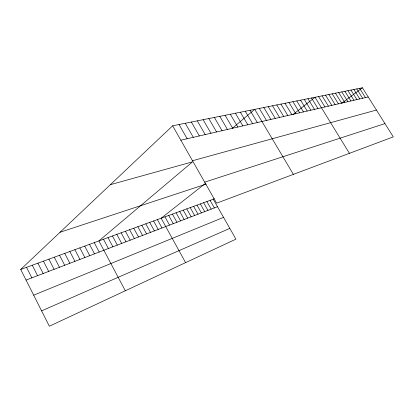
<?xml version="1.0" encoding="UTF-8"?>
<svg xmlns="http://www.w3.org/2000/svg" width="414" height="414" viewBox="0 0 414 414"><rect width="100%" height="100%" fill="white"/><g stroke="black" fill="none" stroke-linecap="round" stroke-linejoin="round"><path stroke-width="0.62" d="M20.7 269.452L213.251 199.212L235.933 239.152L49.349 326.222L20.7 269.452L172.654 125.794L362.426 87.778L393.3 136.868L216.625 203.176L172.654 125.794M232.171 128.402L254.729 109.353L293.376 174.372M205.68 183.216L161.139 218.225L185.591 262.642M292.926 114.642L315.028 97.274L349.426 153.335M213.251 199.212L214.255 198.466M341.767 103.21L362.426 87.778M41.597 310.867L229.817 228.383M33.679 295.177L223.555 217.355M26.061 280.076L217.51 206.715M60.046 232.254L206.12 184.111M204.676 182.15L384.958 123.605M110.383 184.665L192.577 161.827L98.894 240.927L125.313 290.773M192.51 160.741L376.429 110.041M180.84 140.201L368.212 96.974M359.626 88.342L365.448 97.611M356.775 88.912L362.638 98.263M353.882 89.491L359.787 98.92M350.937 90.081L356.884 99.588M347.946 90.682L353.934 100.271M344.903 91.287L350.932 100.964M341.809 91.908L347.879 101.668M338.662 92.539L344.779 102.382M335.459 93.181L341.617 103.112M332.204 93.833L338.409 103.852M328.887 94.495L335.138 104.607M325.518 95.173L331.811 105.373M322.082 95.862L328.421 106.155M318.583 96.56L324.974 106.952M311.509 97.978L317.988 108.561M307.928 98.698L314.459 109.379M304.28 99.427L310.862 110.207M300.569 100.172L307.198 111.05M296.786 100.928L303.462 111.915M292.936 101.699L299.664 112.789M289.008 102.486L295.787 113.684M285.013 103.288L291.839 114.595M280.935 104.105L287.818 115.522M276.78 104.939L283.714 116.469M272.541 105.787L279.533 117.436M268.22 106.652L275.263 118.42M263.816 107.531L270.916 119.423M259.319 108.437L266.476 120.448M250.046 110.29L257.322 122.56M245.269 111.247L252.597 123.646M240.389 112.225L247.779 124.759M235.4 113.224L242.852 125.897M230.313 114.243L237.827 127.057M225.107 115.289L232.684 128.242M219.793 116.355L227.431 129.453M214.359 117.441L222.064 130.695M208.801 118.554L216.574 131.957M203.119 119.693L210.959 133.256M197.307 120.857L205.209 134.581M191.356 122.047L199.331 135.937M185.27 123.268L193.312 137.324M179.034 124.516L187.149 138.747M210.084 200.371L214.364 207.921M206.881 201.535L211.181 209.137M203.636 202.72L207.957 210.374M200.345 203.921L204.692 211.626M197.017 205.137L201.38 212.894M193.643 206.369L198.027 214.178M190.223 207.616L194.627 215.482M186.755 208.879L191.185 216.801M183.242 210.162L187.697 218.137M179.681 211.456L184.158 219.492M176.074 212.775L180.571 220.869M172.415 214.11L176.938 222.261M168.71 215.461L173.254 223.674M164.948 216.832L169.512 225.107M157.387 219.591L161.998 227.985M153.584 220.978L158.215 229.434M149.723 222.385L154.381 230.903M145.816 223.814L150.494 232.394M141.852 225.257L146.556 233.905M137.826 226.727L142.556 235.437M133.748 228.212L138.504 236.989M129.613 229.723L134.39 238.567M125.416 231.255L130.213 240.167M121.157 232.808L125.98 241.786M116.836 234.386L121.685 243.432M112.448 235.985L117.322 245.104M107.997 237.605L112.898 246.801M103.479 239.256L108.406 248.524M94.237 242.625L99.215 252.043M89.512 244.353L94.511 253.844M84.71 246.102L89.74 255.676M79.835 247.882L84.891 257.534M74.882 249.689L79.964 259.423M69.847 251.521L74.96 261.337M64.739 253.389L69.873 263.288M59.544 255.283L64.708 265.265M54.265 257.208L59.456 267.278M48.899 259.164L54.12 269.323M43.444 261.156L48.692 271.403M37.902 263.175L43.175 273.514M32.266 265.234L37.565 275.667M26.532 267.325L31.862 277.851"/></g></svg>
